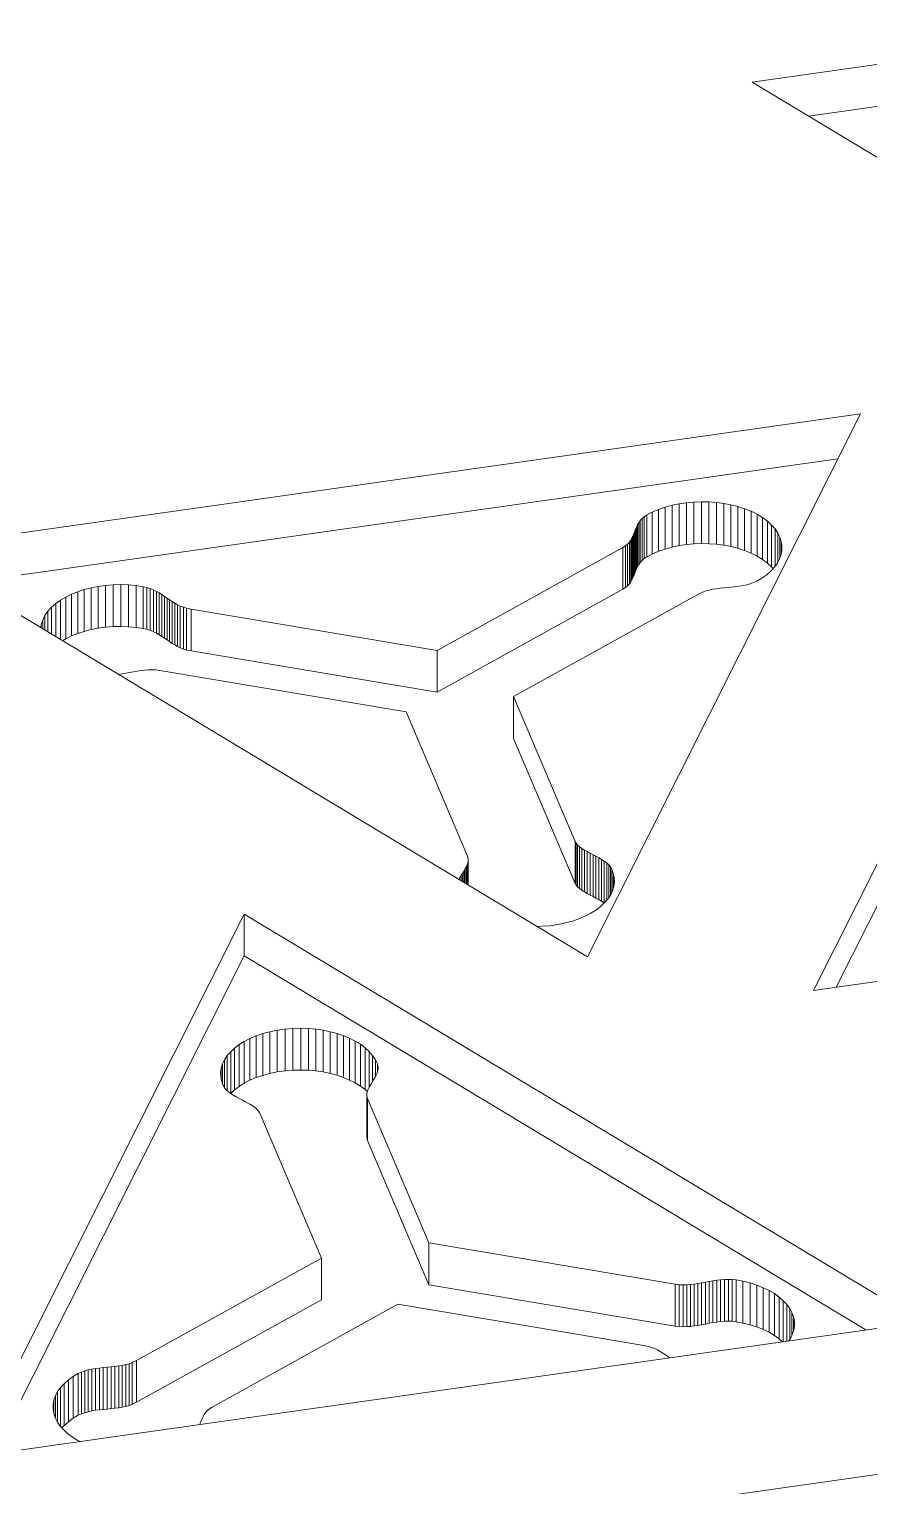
# Model space of a CAD drawing. Header units: inches. Extents: x 4 to 26.1, y 6.7 to 41.9.
# Drawn here: x 11.765 to 12.79, y 17.087 to 18.866 of the extents above; entities that cross this region are included whole.
import ezdxf

# ---------------------------------------------------------------- set-up
doc = ezdxf.new("R2010")
doc.units = ezdxf.units.IN
doc.header["$MEASUREMENT"] = 0
doc.layers.add('rails', color=7, linetype='Continuous', lineweight=35, true_color=0xd4d4d4)

# ---------------------------------------------------------------- blocks, each defined once
blk = doc.blocks.new('A$C382235AA')
at = {"color": 0, "linetype": 'Continuous', "lineweight": 0, "extrusion": (-4.89431e-17, 0.816497, 0.57735)}
for p, q in [((-13.1735, 13.0669), (-12.0121, 13.2316)), ((-12.0398, 13.1767), (-13.1048, 13.0256)), ((-12.3456, 12.5686), (-13.1735, 13.0669)), ((-14.2024, 12.4971), (-13.041, 12.6618)), ((-13.041, 12.6618), (-13.3745, 11.9988)), ((-13.0984, 11.9577), (-12.7649, 12.6208)), ((-13.0687, 12.6069), (-14.1337, 12.4558)), ((-12.7649, 12.5697), (-13.0708, 11.9616)), ((-13.2957, 12.5417), (-13.2879, 12.5451)), ((-13.2879, 12.5451), (-13.2798, 12.5479)), ((-13.2879, 12.494), (-13.2879, 12.5451)), ((-13.2798, 12.5479), (-13.2713, 12.5502)), ((-13.2798, 12.4968), (-13.2798, 12.5479)), ((-13.2713, 12.5502), (-13.2626, 12.552)), ((-13.2713, 12.4992), (-13.2713, 12.5502)), ((-13.2626, 12.552), (-13.2536, 12.5533)), ((-13.2626, 12.501), (-13.2626, 12.552)), ((-13.2536, 12.5533), (-13.2446, 12.5542)), ((-13.2536, 12.5023), (-13.2536, 12.5533)), ((-13.2446, 12.5542), (-13.2354, 12.5545)), ((-13.2446, 12.5031), (-13.2446, 12.5542)), ((-13.2354, 12.5035), (-13.2354, 12.5545)), ((-13.2354, 12.5545), (-13.2262, 12.5543)), ((-13.2262, 12.5033), (-13.2262, 12.5543)), ((-13.2262, 12.5543), (-13.2171, 12.5537)), ((-13.2171, 12.5026), (-13.2171, 12.5537)), ((-13.2171, 12.5537), (-13.2082, 12.5525)), ((-13.2082, 12.5015), (-13.2082, 12.5525)), ((-13.2082, 12.5525), (-13.1994, 12.5508)), ((-13.1994, 12.4998), (-13.1994, 12.5508)), ((-13.1994, 12.5508), (-13.1908, 12.5487)), ((-13.1908, 12.4977), (-13.1908, 12.5487)), ((-13.1908, 12.5487), (-13.1826, 12.546)), ((-13.1826, 12.495), (-13.1826, 12.546)), ((-13.1826, 12.546), (-13.1748, 12.5429)), ((-13.3147, 12.5237), (-13.3135, 12.5264)), ((-13.3135, 12.5264), (-13.3119, 12.529)), ((-13.3135, 12.4753), (-13.3135, 12.5264)), ((-13.3119, 12.529), (-13.3101, 12.5315)), ((-13.3119, 12.4779), (-13.3119, 12.529)), ((-13.3101, 12.5315), (-13.3079, 12.5339)), ((-13.3101, 12.4805), (-13.3101, 12.5315)), ((-13.3079, 12.5339), (-13.3052, 12.5362)), ((-13.3079, 12.4829), (-13.3079, 12.5339)), ((-13.3052, 12.5362), (-13.302, 12.5384)), ((-13.3052, 12.4852), (-13.3052, 12.5362)), ((-13.302, 12.5384), (-13.2957, 12.5417)), ((-13.302, 12.4874), (-13.302, 12.5384)), ((-13.2957, 12.4907), (-13.2957, 12.5417)), ((-13.1748, 12.4919), (-13.1748, 12.5429)), ((-13.1748, 12.5429), (-13.1674, 12.5393)), ((-13.1674, 12.4882), (-13.1674, 12.5393)), ((-13.1674, 12.5393), (-13.1606, 12.5352)), ((-13.1606, 12.4841), (-13.1606, 12.5352)), ((-13.1606, 12.5352), (-13.1547, 12.5308)), ((-13.1547, 12.4797), (-13.1547, 12.5308)), ((-13.1547, 12.5308), (-13.1496, 12.5261)), ((-13.1496, 12.4751), (-13.1496, 12.5261)), ((-13.1496, 12.5261), (-13.1453, 12.5213)), ((-13.3234, 12.5052), (-13.3217, 12.5077)), ((-13.3217, 12.5077), (-13.3202, 12.5102)), ((-13.3217, 12.4566), (-13.3217, 12.5077)), ((-13.3202, 12.5102), (-13.319, 12.5128)), ((-13.3202, 12.4592), (-13.3202, 12.5102)), ((-13.319, 12.5128), (-13.3179, 12.5155)), ((-13.319, 12.4618), (-13.319, 12.5128)), ((-13.3179, 12.5155), (-13.3169, 12.5182)), ((-13.3179, 12.4645), (-13.3179, 12.5155)), ((-13.3169, 12.5182), (-13.3159, 12.521)), ((-13.3169, 12.4672), (-13.3169, 12.5182)), ((-13.3159, 12.521), (-13.3147, 12.5237)), ((-13.3159, 12.4699), (-13.3159, 12.521)), ((-13.3147, 12.4726), (-13.3147, 12.5237)), ((-13.1453, 12.4758), (-13.1453, 12.5213)), ((-13.1453, 12.5213), (-13.142, 12.5163)), ((-13.142, 12.4808), (-13.142, 12.5163)), ((-13.142, 12.5163), (-13.1395, 12.5111)), ((-13.1395, 12.486), (-13.1395, 12.5111)), ((-13.1395, 12.5111), (-13.1378, 12.5059)), ((-13.3745, 11.9988), (-14.2024, 12.4971)), ((-13.5582, 12.3729), (-13.3312, 12.4986)), ((-13.3312, 12.4986), (-13.328, 12.5007)), ((-13.3312, 12.4476), (-13.3312, 12.4986)), ((-13.328, 12.5007), (-13.3255, 12.5029)), ((-13.328, 12.4497), (-13.328, 12.5007)), ((-13.3255, 12.5029), (-13.3234, 12.5052)), ((-13.3255, 12.4519), (-13.3255, 12.5029)), ((-13.3234, 12.4542), (-13.3234, 12.5052)), ((-13.2957, 12.4907), (-13.302, 12.4874)), ((-13.2879, 12.494), (-13.2957, 12.4907)), ((-13.2798, 12.4968), (-13.2879, 12.494)), ((-13.2713, 12.4992), (-13.2798, 12.4968)), ((-13.2626, 12.501), (-13.2713, 12.4992)), ((-13.2536, 12.5023), (-13.2626, 12.501)), ((-13.2446, 12.5031), (-13.2536, 12.5023)), ((-13.2354, 12.5035), (-13.2446, 12.5031)), ((-13.2262, 12.5033), (-13.2354, 12.5035)), ((-13.2171, 12.5026), (-13.2262, 12.5033)), ((-13.2082, 12.5015), (-13.2171, 12.5026)), ((-13.1994, 12.4998), (-13.2082, 12.5015)), ((-13.1908, 12.4977), (-13.1994, 12.4998)), ((-13.1826, 12.495), (-13.1908, 12.4977)), ((-13.1748, 12.4919), (-13.1826, 12.495)), ((-13.1674, 12.4882), (-13.1748, 12.4919)), ((-13.1381, 12.4901), (-13.1399, 12.4848)), ((-13.1371, 12.4953), (-13.1381, 12.4901)), ((-13.1378, 12.4915), (-13.1378, 12.5059)), ((-13.1378, 12.5059), (-13.137, 12.5006)), ((-13.137, 12.5006), (-13.1371, 12.4953)), ((-13.3147, 12.4726), (-13.3159, 12.4699)), ((-13.3135, 12.4753), (-13.3147, 12.4726)), ((-13.3119, 12.4779), (-13.3135, 12.4753)), ((-13.3101, 12.4805), (-13.3119, 12.4779)), ((-13.3079, 12.4829), (-13.3101, 12.4805)), ((-13.3052, 12.4852), (-13.3079, 12.4829)), ((-13.302, 12.4874), (-13.3052, 12.4852)), ((-13.1606, 12.4841), (-13.1674, 12.4882)), ((-13.1547, 12.4797), (-13.1606, 12.4841)), ((-13.1496, 12.4751), (-13.1547, 12.4797)), ((-13.146, 12.4748), (-13.1504, 12.47)), ((-13.1477, 12.473), (-13.1496, 12.4751)), ((-13.1425, 12.4797), (-13.146, 12.4748)), ((-13.1399, 12.4848), (-13.1425, 12.4797)), ((-13.3234, 12.4542), (-13.3255, 12.4519)), ((-13.3217, 12.4566), (-13.3234, 12.4542)), ((-13.3202, 12.4592), (-13.3217, 12.4566)), ((-13.319, 12.4618), (-13.3202, 12.4592)), ((-13.3179, 12.4645), (-13.319, 12.4618)), ((-13.3169, 12.4672), (-13.3179, 12.4645)), ((-13.3159, 12.4699), (-13.3169, 12.4672)), ((-13.1757, 12.4544), (-13.1799, 12.4532)), ((-13.1716, 12.4558), (-13.1757, 12.4544)), ((-13.1677, 12.4575), (-13.1716, 12.4558)), ((-13.1617, 12.4611), (-13.1677, 12.4575)), ((-13.1556, 12.4654), (-13.1617, 12.4611)), ((-13.1504, 12.47), (-13.1556, 12.4654)), ((-14.0183, 12.4344), (-14.0118, 12.4382)), ((-14.0118, 12.4382), (-14.0048, 12.4416)), ((-14.0118, 12.3872), (-14.0118, 12.4382)), ((-14.0048, 12.4416), (-13.9973, 12.4447)), ((-14.0048, 12.3906), (-14.0048, 12.4416)), ((-13.9973, 12.4447), (-13.9893, 12.4473)), ((-13.9973, 12.3936), (-13.9973, 12.4447)), ((-13.9893, 12.4473), (-13.9809, 12.4494)), ((-13.9893, 12.3962), (-13.9893, 12.4473)), ((-13.9809, 12.4494), (-13.9722, 12.4511)), ((-13.9809, 12.3984), (-13.9809, 12.4494)), ((-13.9722, 12.4511), (-13.9632, 12.4524)), ((-13.9722, 12.4001), (-13.9722, 12.4511)), ((-13.9632, 12.4524), (-13.954, 12.4531)), ((-13.9632, 12.4013), (-13.9632, 12.4524)), ((-13.954, 12.4531), (-13.9447, 12.4533)), ((-13.954, 12.4021), (-13.954, 12.4531)), ((-13.9447, 12.4023), (-13.9447, 12.4533)), ((-13.9447, 12.4533), (-13.9352, 12.453)), ((-13.9352, 12.4019), (-13.9352, 12.453)), ((-13.9352, 12.453), (-13.9257, 12.4521)), ((-13.9257, 12.4011), (-13.9257, 12.4521)), ((-13.9257, 12.4521), (-13.9174, 12.4508)), ((-13.9174, 12.3998), (-13.9174, 12.4508)), ((-13.9174, 12.4508), (-13.9128, 12.4498)), ((-13.9128, 12.3988), (-13.9128, 12.4498)), ((-13.9128, 12.4498), (-13.9086, 12.4485)), ((-13.9086, 12.3974), (-13.9086, 12.4485)), ((-13.9086, 12.4485), (-13.9047, 12.4469)), ((-13.9047, 12.3958), (-13.9047, 12.4469)), ((-13.9047, 12.4469), (-13.9011, 12.4451)), ((-13.9011, 12.3941), (-13.9011, 12.4451)), ((-13.9011, 12.4451), (-13.8977, 12.4432)), ((-13.8977, 12.3922), (-13.8977, 12.4432)), ((-13.8977, 12.4432), (-13.8944, 12.4411)), ((-13.8944, 12.3901), (-13.8944, 12.4411)), ((-13.8944, 12.4411), (-13.8912, 12.439)), ((-13.8912, 12.388), (-13.8912, 12.439)), ((-13.8912, 12.439), (-13.8881, 12.4369)), ((-13.8881, 12.3858), (-13.8881, 12.4369)), ((-13.8881, 12.4369), (-13.8851, 12.4347)), ((-13.3312, 12.4476), (-13.5582, 12.3219)), ((-13.239, 12.4417), (-13.4649, 12.3166)), ((-13.328, 12.4497), (-13.3312, 12.4476)), ((-13.3255, 12.4519), (-13.328, 12.4497)), ((-13.2338, 12.4442), (-13.239, 12.4417)), ((-13.2299, 12.4456), (-13.2338, 12.4442)), ((-13.2259, 12.4467), (-13.2299, 12.4456)), ((-13.2216, 12.4476), (-13.2259, 12.4467)), ((-13.2171, 12.4483), (-13.2216, 12.4476)), ((-13.2126, 12.4489), (-13.2171, 12.4483)), ((-13.2079, 12.4494), (-13.2126, 12.4489)), ((-13.2032, 12.4499), (-13.2079, 12.4494)), ((-13.1984, 12.4504), (-13.2032, 12.4499)), ((-13.1937, 12.4509), (-13.1984, 12.4504)), ((-13.189, 12.4515), (-13.1937, 12.4509)), ((-13.1844, 12.4523), (-13.189, 12.4515)), ((-13.1799, 12.4532), (-13.1844, 12.4523)), ((-14.0373, 12.4156), (-14.0337, 12.4208)), ((-14.0337, 12.4208), (-14.0293, 12.4256)), ((-14.0337, 12.3955), (-14.0337, 12.4208)), ((-14.0293, 12.4256), (-14.0241, 12.4302)), ((-14.0293, 12.3929), (-14.0293, 12.4256)), ((-14.0241, 12.4302), (-14.0183, 12.4344)), ((-14.0241, 12.3898), (-14.0241, 12.4302)), ((-14.0183, 12.3863), (-14.0183, 12.4344)), ((-13.8851, 12.3837), (-13.8851, 12.4347)), ((-13.8851, 12.4347), (-13.882, 12.4326)), ((-13.882, 12.3816), (-13.882, 12.4326)), ((-13.882, 12.4326), (-13.8788, 12.4306)), ((-13.8788, 12.3796), (-13.8788, 12.4306)), ((-13.8788, 12.4306), (-13.8754, 12.4288)), ((-13.8754, 12.3778), (-13.8754, 12.4288)), ((-13.8754, 12.4288), (-13.872, 12.4271)), ((-13.872, 12.3761), (-13.872, 12.4271)), ((-13.872, 12.4271), (-13.8682, 12.4256)), ((-13.8682, 12.3746), (-13.8682, 12.4256)), ((-13.8682, 12.4256), (-13.8642, 12.4244)), ((-13.8642, 12.3734), (-13.8642, 12.4244)), ((-13.8642, 12.4244), (-13.8588, 12.4233)), ((-13.8588, 12.3723), (-13.8588, 12.4233)), ((-13.8588, 12.4233), (-13.5582, 12.3729)), ((-14.0424, 12.4008), (-14.0418, 12.4046)), ((-14.0418, 12.4046), (-14.04, 12.4101)), ((-14.0418, 12.4004), (-14.0418, 12.4046)), ((-14.04, 12.4101), (-14.0373, 12.4156)), ((-14.04, 12.3994), (-14.04, 12.4101)), ((-14.0373, 12.3977), (-14.0373, 12.4156)), ((-13.9632, 12.4013), (-13.9722, 12.4001)), ((-13.954, 12.4021), (-13.9632, 12.4013)), ((-13.9447, 12.4023), (-13.954, 12.4021)), ((-13.9352, 12.4019), (-13.9447, 12.4023)), ((-13.9257, 12.4011), (-13.9352, 12.4019)), ((-13.9174, 12.3998), (-13.9257, 12.4011)), ((-14.0118, 12.3872), (-14.0158, 12.3848)), ((-14.0048, 12.3906), (-14.0118, 12.3872)), ((-13.9973, 12.3936), (-14.0048, 12.3906)), ((-13.9893, 12.3962), (-13.9973, 12.3936)), ((-13.9809, 12.3984), (-13.9893, 12.3962)), ((-13.9722, 12.4001), (-13.9809, 12.3984)), ((-13.9128, 12.3988), (-13.9174, 12.3998)), ((-13.9086, 12.3974), (-13.9128, 12.3988)), ((-13.9047, 12.3958), (-13.9086, 12.3974)), ((-13.9011, 12.3941), (-13.9047, 12.3958)), ((-13.8977, 12.3922), (-13.9011, 12.3941)), ((-13.8944, 12.3901), (-13.8977, 12.3922)), ((-13.8912, 12.388), (-13.8944, 12.3901)), ((-13.8881, 12.3858), (-13.8912, 12.388)), ((-13.8851, 12.3837), (-13.8881, 12.3858)), ((-13.882, 12.3816), (-13.8851, 12.3837)), ((-13.8788, 12.3796), (-13.882, 12.3816)), ((-13.8754, 12.3778), (-13.8788, 12.3796)), ((-13.872, 12.3761), (-13.8754, 12.3778)), ((-13.8682, 12.3746), (-13.872, 12.3761)), ((-13.8642, 12.3734), (-13.8682, 12.3746)), ((-13.8588, 12.3723), (-13.8642, 12.3734)), ((-13.5582, 12.3219), (-13.8588, 12.3723)), ((-13.5582, 12.3219), (-13.5582, 12.3729)), ((-13.9246, 12.3477), (-13.9292, 12.3469)), ((-13.9201, 12.3484), (-13.9246, 12.3477)), ((-13.9155, 12.349), (-13.9201, 12.3484)), ((-13.911, 12.3493), (-13.9155, 12.349)), ((-13.9065, 12.3494), (-13.911, 12.3493)), ((-13.902, 12.3492), (-13.9065, 12.3494)), ((-13.897, 12.3486), (-13.902, 12.3492)), ((-13.596, 12.2981), (-13.897, 12.3486)), ((-13.943, 12.3444), (-13.9475, 12.3437)), ((-13.9384, 12.3452), (-13.943, 12.3444)), ((-13.9338, 12.3461), (-13.9384, 12.3452)), ((-13.9292, 12.3469), (-13.9338, 12.3461)), ((-13.4649, 12.2656), (-13.4649, 12.3166)), ((-13.4649, 12.3166), (-13.3895, 12.1395)), ((-13.521, 12.1218), (-13.596, 12.2981)), ((-13.3895, 12.0885), (-13.4649, 12.2656)), ((-13.3895, 12.0885), (-13.3895, 12.1395)), ((-13.3895, 12.1395), (-13.3885, 12.1377)), ((-13.3885, 12.0867), (-13.3885, 12.1377)), ((-13.3885, 12.1377), (-13.3866, 12.1354)), ((-13.3866, 12.0844), (-13.3866, 12.1354)), ((-13.3866, 12.1354), (-13.3842, 12.1332)), ((-13.5204, 12.1189), (-13.521, 12.1218)), ((-13.5208, 12.1137), (-13.5203, 12.1163)), ((-13.5203, 12.1163), (-13.5204, 12.1189)), ((-13.5203, 12.0866), (-13.5203, 12.1163)), ((-13.3842, 12.0821), (-13.3842, 12.1332)), ((-13.3842, 12.1332), (-13.3814, 12.1311)), ((-13.3814, 12.08), (-13.3814, 12.1311)), ((-13.3814, 12.1311), (-13.3783, 12.1291)), ((-13.3783, 12.0781), (-13.3783, 12.1291)), ((-13.3783, 12.1291), (-13.3749, 12.1272)), ((-13.3749, 12.0761), (-13.3749, 12.1272)), ((-13.3749, 12.1272), (-13.3714, 12.1253)), ((-13.3714, 12.0742), (-13.3714, 12.1253)), ((-13.3714, 12.1253), (-13.3678, 12.1234)), ((-13.3678, 12.0724), (-13.3678, 12.1234)), ((-13.3678, 12.1234), (-13.3642, 12.1215)), ((-13.3642, 12.0705), (-13.3642, 12.1215)), ((-13.3642, 12.1215), (-13.3607, 12.1196)), ((-13.3607, 12.0686), (-13.3607, 12.1196)), ((-13.3607, 12.1196), (-13.3573, 12.1176)), ((-13.3573, 12.0666), (-13.3573, 12.1176)), ((-13.3573, 12.1176), (-13.3541, 12.1156)), ((-11.9371, 12.1225), (-13.0984, 11.9577)), ((-13.529, 12.0981), (-13.5274, 12.1007)), ((-13.5274, 12.1007), (-13.5258, 12.1033)), ((-13.5274, 12.0908), (-13.5274, 12.1007)), ((-13.5258, 12.1033), (-13.5242, 12.1059)), ((-13.5258, 12.0898), (-13.5258, 12.1033)), ((-13.5242, 12.1059), (-13.5228, 12.1085)), ((-13.5242, 12.0889), (-13.5242, 12.1059)), ((-13.5228, 12.1085), (-13.5217, 12.1111)), ((-13.5228, 12.0881), (-13.5228, 12.1085)), ((-13.5217, 12.1111), (-13.5208, 12.1137)), ((-13.5217, 12.0874), (-13.5217, 12.1111)), ((-13.5208, 12.0868), (-13.5208, 12.1137)), ((-13.3541, 12.0646), (-13.3541, 12.1156)), ((-13.3541, 12.1156), (-13.3511, 12.1134)), ((-13.3511, 12.0678), (-13.3511, 12.1134)), ((-13.3511, 12.1134), (-13.3486, 12.1111)), ((-13.3486, 12.0713), (-13.3486, 12.1111)), ((-13.3486, 12.1111), (-13.3464, 12.1086)), ((-13.3464, 12.0745), (-13.3464, 12.1086)), ((-13.3464, 12.1086), (-13.3448, 12.1059)), ((-13.3448, 12.0779), (-13.3448, 12.1059)), ((-13.3448, 12.1059), (-13.343, 12.1011)), ((-13.343, 12.0829), (-13.343, 12.1011)), ((-13.343, 12.1011), (-13.3419, 12.0955)), ((-13.5316, 12.0933), (-13.5305, 12.0955)), ((-13.5305, 12.0955), (-13.529, 12.0981)), ((-13.5305, 12.0927), (-13.5305, 12.0955)), ((-13.529, 12.0918), (-13.529, 12.0981)), ((-13.3885, 12.0867), (-13.3895, 12.0885)), ((-13.3866, 12.0844), (-13.3885, 12.0867)), ((-13.3842, 12.0821), (-13.3866, 12.0844)), ((-13.3814, 12.08), (-13.3842, 12.0821)), ((-13.3425, 12.0847), (-13.3441, 12.0794)), ((-13.3417, 12.0901), (-13.3425, 12.0847)), ((-13.3419, 12.0888), (-13.3419, 12.0955)), ((-13.3419, 12.0955), (-13.3417, 12.0901)), ((-13.3783, 12.0781), (-13.3814, 12.08)), ((-13.3749, 12.0761), (-13.3783, 12.0781)), ((-13.3714, 12.0742), (-13.3749, 12.0761)), ((-13.3678, 12.0724), (-13.3714, 12.0742)), ((-13.3642, 12.0705), (-13.3678, 12.0724)), ((-13.3607, 12.0686), (-13.3642, 12.0705)), ((-13.3573, 12.0666), (-13.3607, 12.0686)), ((-13.354, 12.0646), (-13.3588, 12.0601)), ((-13.3541, 12.0646), (-13.3573, 12.0666)), ((-13.354, 12.0645), (-13.3541, 12.0646)), ((-13.3499, 12.0693), (-13.354, 12.0646)), ((-13.3466, 12.0742), (-13.3499, 12.0693)), ((-13.3441, 12.0794), (-13.3466, 12.0742)), ((-14.1273, 11.388), (-13.7938, 12.051)), ((-13.7938, 12), (-13.7938, 12.051)), ((-13.7938, 12.051), (-12.966, 11.5527)), ((-13.385, 12.0452), (-13.393, 12.0424)), ((-13.3775, 12.0484), (-13.385, 12.0452)), ((-13.3706, 12.0519), (-13.3775, 12.0484)), ((-13.3644, 12.0558), (-13.3706, 12.0519)), ((-13.3588, 12.0601), (-13.3644, 12.0558)), ((-13.4299, 12.0361), (-13.4362, 12.0359)), ((-13.4203, 12.0368), (-13.4299, 12.0361)), ((-13.4108, 12.0382), (-13.4203, 12.0368)), ((-13.4017, 12.0401), (-13.4108, 12.0382)), ((-13.393, 12.0424), (-13.4017, 12.0401)), ((-13.7938, 12), (-14.0997, 11.3919)), ((-13.0346, 11.543), (-13.7938, 12)), ((-13.7794, 11.9022), (-13.7713, 11.905)), ((-13.7713, 11.905), (-13.7627, 11.9073)), ((-13.7713, 11.854), (-13.7713, 11.905)), ((-13.7627, 11.9073), (-13.7536, 11.9092)), ((-13.7627, 11.8563), (-13.7627, 11.9073)), ((-13.7536, 11.9092), (-13.744, 11.9106)), ((-13.7536, 11.8582), (-13.7536, 11.9092)), ((-13.744, 11.9106), (-13.7345, 11.9113)), ((-13.744, 11.8595), (-13.744, 11.9106)), ((-13.7345, 11.9113), (-13.7249, 11.9116)), ((-13.7345, 11.8603), (-13.7345, 11.9113)), ((-13.7249, 11.8605), (-13.7249, 11.9116)), ((-13.7249, 11.9116), (-13.7155, 11.9113)), ((-13.7155, 11.8602), (-13.7155, 11.9113)), ((-13.7155, 11.9113), (-13.7063, 11.9105)), ((-13.7063, 11.8594), (-13.7063, 11.9105)), ((-13.7063, 11.9105), (-13.6974, 11.9091)), ((-13.6974, 11.8581), (-13.6974, 11.9091)), ((-13.6974, 11.9091), (-13.6887, 11.9073)), ((-13.6887, 11.8563), (-13.6887, 11.9073)), ((-13.6887, 11.9073), (-13.6804, 11.9051)), ((-13.6804, 11.8541), (-13.6804, 11.9051)), ((-13.6804, 11.9051), (-13.6725, 11.9024)), ((-13.8104, 11.8828), (-13.8056, 11.8873)), ((-13.8056, 11.8873), (-13.8, 11.8915)), ((-13.8056, 11.8363), (-13.8056, 11.8873)), ((-13.8, 11.8915), (-13.7938, 11.8955)), ((-13.8, 11.8405), (-13.8, 11.8915)), ((-13.7938, 11.8955), (-13.7869, 11.899)), ((-13.7938, 11.8444), (-13.7938, 11.8955)), ((-13.7869, 11.899), (-13.7794, 11.9022)), ((-13.7869, 11.848), (-13.7869, 11.899)), ((-13.7794, 11.8512), (-13.7794, 11.9022)), ((-13.6725, 11.8514), (-13.6725, 11.9024)), ((-13.6725, 11.9024), (-13.6651, 11.8993)), ((-13.6651, 11.8483), (-13.6651, 11.8993)), ((-13.6651, 11.8993), (-13.6582, 11.8958)), ((-13.6582, 11.8448), (-13.6582, 11.8958)), ((-13.6582, 11.8958), (-13.6519, 11.8919)), ((-13.6519, 11.8409), (-13.6519, 11.8919)), ((-13.6519, 11.8919), (-13.6462, 11.8877)), ((-13.6462, 11.8366), (-13.6462, 11.8877)), ((-13.6462, 11.8877), (-13.6412, 11.8831)), ((-13.8219, 11.8627), (-13.8203, 11.868)), ((-13.8203, 11.868), (-13.8178, 11.8731)), ((-13.8203, 11.8434), (-13.8203, 11.868)), ((-13.8178, 11.8731), (-13.8145, 11.8781)), ((-13.8178, 11.8386), (-13.8178, 11.8731)), ((-13.8145, 11.8781), (-13.8104, 11.8828)), ((-13.8145, 11.8351), (-13.8145, 11.8781)), ((-13.8104, 11.8319), (-13.8104, 11.8828)), ((-13.6412, 11.8396), (-13.6412, 11.8831)), ((-13.6412, 11.8831), (-13.637, 11.8782)), ((-13.637, 11.8468), (-13.637, 11.8782)), ((-13.637, 11.8782), (-13.6335, 11.873)), ((-13.6335, 11.8526), (-13.6335, 11.873)), ((-13.6335, 11.873), (-13.6312, 11.8682)), ((-13.6312, 11.858), (-13.6312, 11.8682)), ((-13.6312, 11.8682), (-13.6305, 11.8654)), ((-13.8227, 11.8573), (-13.8219, 11.8627)), ((-13.8225, 11.8519), (-13.8227, 11.8573)), ((-13.8214, 11.8463), (-13.8225, 11.8519)), ((-13.8219, 11.849), (-13.8219, 11.8627)), ((-13.7794, 11.8512), (-13.7869, 11.848)), ((-13.7713, 11.854), (-13.7794, 11.8512)), ((-13.7627, 11.8563), (-13.7713, 11.854)), ((-13.7536, 11.8582), (-13.7627, 11.8563)), ((-13.744, 11.8595), (-13.7536, 11.8582)), ((-13.7345, 11.8603), (-13.744, 11.8595)), ((-13.7249, 11.8605), (-13.7345, 11.8603)), ((-13.7155, 11.8602), (-13.7249, 11.8605)), ((-13.7063, 11.8594), (-13.7155, 11.8602)), ((-13.6974, 11.8581), (-13.7063, 11.8594)), ((-13.6887, 11.8563), (-13.6974, 11.8581)), ((-13.6804, 11.8541), (-13.6887, 11.8563)), ((-13.6725, 11.8514), (-13.6804, 11.8541)), ((-13.6651, 11.8483), (-13.6725, 11.8514)), ((-13.6354, 11.8493), (-13.637, 11.8467)), ((-13.6339, 11.8519), (-13.6354, 11.8493)), ((-13.6325, 11.8546), (-13.6339, 11.8519)), ((-13.6314, 11.8572), (-13.6325, 11.8546)), ((-13.6307, 11.8599), (-13.6314, 11.8572)), ((-13.6303, 11.8626), (-13.6307, 11.8599)), ((-13.6305, 11.8615), (-13.6305, 11.8654)), ((-13.6305, 11.8654), (-13.6303, 11.8626)), ((-13.8196, 11.8415), (-13.8214, 11.8463)), ((-13.818, 11.8388), (-13.8196, 11.8415)), ((-13.8158, 11.8363), (-13.818, 11.8388)), ((-13.8132, 11.834), (-13.8158, 11.8363)), ((-13.8103, 11.8318), (-13.8132, 11.834)), ((-13.8056, 11.8363), (-13.8104, 11.8318)), ((-13.8071, 11.8297), (-13.8103, 11.8318)), ((-13.8, 11.8405), (-13.8056, 11.8363)), ((-13.7938, 11.8444), (-13.8, 11.8405)), ((-13.7869, 11.848), (-13.7938, 11.8444)), ((-13.6582, 11.8448), (-13.6651, 11.8483)), ((-13.6519, 11.8409), (-13.6582, 11.8448)), ((-13.6462, 11.8366), (-13.6519, 11.8409)), ((-13.6434, 11.8341), (-13.6462, 11.8366)), ((-13.6436, 11.8337), (-13.644, 11.8311)), ((-13.6427, 11.8363), (-13.6436, 11.8337)), ((-13.6416, 11.8389), (-13.6427, 11.8363)), ((-13.6402, 11.8415), (-13.6416, 11.8389)), ((-13.6386, 11.8441), (-13.6402, 11.8415)), ((-13.637, 11.8467), (-13.6386, 11.8441)), ((-13.8037, 11.8278), (-13.8071, 11.8297)), ((-13.8002, 11.8259), (-13.8037, 11.8278)), ((-13.7965, 11.824), (-13.8002, 11.8259)), ((-13.793, 11.8221), (-13.7965, 11.824)), ((-13.7895, 11.8202), (-13.793, 11.8221)), ((-13.7861, 11.8183), (-13.7895, 11.8202)), ((-13.783, 11.8163), (-13.7861, 11.8183)), ((-13.7802, 11.8142), (-13.783, 11.8163)), ((-13.7778, 11.812), (-13.7802, 11.8142)), ((-13.644, 11.78), (-13.644, 11.8311)), ((-13.644, 11.8311), (-13.644, 11.8285)), ((-13.644, 11.7774), (-13.644, 11.8285)), ((-13.644, 11.8285), (-13.6434, 11.8256)), ((-13.6434, 11.7745), (-13.6434, 11.8256)), ((-13.6434, 11.8256), (-13.5684, 11.6493)), ((-13.7759, 11.8096), (-13.7778, 11.812)), ((-13.7749, 11.8079), (-13.7759, 11.8096)), ((-13.6995, 11.6308), (-13.7749, 11.8079)), ((-13.644, 11.7774), (-13.644, 11.78)), ((-13.6434, 11.7745), (-13.644, 11.7774)), ((-13.5684, 11.5983), (-13.6434, 11.7745)), ((-13.5684, 11.5983), (-13.5684, 11.6493)), ((-13.5684, 11.6493), (-13.2674, 11.5988)), ((-13.9254, 11.5057), (-13.6995, 11.6308)), ((-13.6995, 11.5798), (-13.6995, 11.6308)), ((-13.2398, 11.5997), (-13.2352, 11.6005)), ((-13.2352, 11.6005), (-13.2306, 11.6013)), ((-13.2352, 11.5495), (-13.2352, 11.6005)), ((-13.2306, 11.6013), (-13.226, 11.6022)), ((-13.2306, 11.5503), (-13.2306, 11.6013)), ((-13.226, 11.6022), (-13.2214, 11.603)), ((-13.226, 11.5512), (-13.226, 11.6022)), ((-13.2214, 11.603), (-13.2167, 11.6037)), ((-13.2214, 11.552), (-13.2214, 11.603)), ((-13.2167, 11.6037), (-13.212, 11.6043)), ((-13.2167, 11.5527), (-13.2167, 11.6037)), ((-13.212, 11.6043), (-13.2073, 11.6047)), ((-13.212, 11.5533), (-13.212, 11.6043)), ((-13.2073, 11.6047), (-13.2025, 11.6048)), ((-13.2073, 11.5536), (-13.2073, 11.6047)), ((-13.2025, 11.5538), (-13.2025, 11.6048)), ((-13.2025, 11.6048), (-13.1978, 11.6046)), ((-13.1978, 11.5536), (-13.1978, 11.6046)), ((-13.1978, 11.6046), (-13.1929, 11.6041)), ((-13.1929, 11.5531), (-13.1929, 11.6041)), ((-13.1929, 11.6041), (-13.1847, 11.6026)), ((-13.1847, 11.5515), (-13.1847, 11.6026)), ((-13.1847, 11.6026), (-13.1759, 11.6004)), ((-13.1759, 11.5493), (-13.1759, 11.6004)), ((-13.1759, 11.6004), (-13.1676, 11.5977)), ((-13.2674, 11.5478), (-13.5684, 11.5983)), ((-13.2674, 11.5478), (-13.2674, 11.5988)), ((-13.2674, 11.5988), (-13.2624, 11.5982)), ((-13.2624, 11.5472), (-13.2624, 11.5982)), ((-13.2624, 11.5982), (-13.2579, 11.598)), ((-13.2579, 11.598), (-13.2534, 11.5981)), ((-13.2579, 11.547), (-13.2579, 11.598)), ((-13.2534, 11.5981), (-13.2489, 11.5984)), ((-13.2534, 11.5471), (-13.2534, 11.5981)), ((-13.2489, 11.5984), (-13.2443, 11.599)), ((-13.2489, 11.5474), (-13.2489, 11.5984)), ((-13.2443, 11.599), (-13.2398, 11.5997)), ((-13.2443, 11.5479), (-13.2443, 11.599)), ((-13.2398, 11.5486), (-13.2398, 11.5997)), ((-13.1676, 11.5467), (-13.1676, 11.5977)), ((-13.1676, 11.5977), (-13.1599, 11.5946)), ((-13.1599, 11.5436), (-13.1599, 11.5946)), ((-13.1599, 11.5946), (-13.1528, 11.5912)), ((-13.1528, 11.5402), (-13.1528, 11.5912)), ((-13.1528, 11.5912), (-13.1463, 11.5874)), ((-13.1463, 11.5363), (-13.1463, 11.5874)), ((-13.1463, 11.5874), (-13.1406, 11.5832)), ((-13.1406, 11.5322), (-13.1406, 11.5832)), ((-13.1406, 11.5832), (-13.1355, 11.5788)), ((-13.6995, 11.5798), (-13.9254, 11.4547)), ((-13.6062, 11.5745), (-13.8332, 11.4488)), ((-13.3056, 11.5241), (-13.6062, 11.5745)), ((-13.1355, 11.5287), (-13.1355, 11.5788)), ((-13.1355, 11.5788), (-13.1312, 11.5742)), ((-13.1312, 11.5293), (-13.1312, 11.5742)), ((-13.1312, 11.5742), (-13.1276, 11.5693)), ((-13.1276, 11.5311), (-13.1276, 11.5693)), ((-13.1276, 11.5693), (-13.1249, 11.5642)), ((-12.966, 11.5527), (-14.1273, 11.388)), ((-13.2624, 11.5472), (-13.2674, 11.5478)), ((-13.2579, 11.547), (-13.2624, 11.5472)), ((-13.2534, 11.5471), (-13.2579, 11.547)), ((-13.2489, 11.5474), (-13.2534, 11.5471)), ((-13.2443, 11.5479), (-13.2489, 11.5474)), ((-13.2398, 11.5486), (-13.2443, 11.5479)), ((-13.2352, 11.5495), (-13.2398, 11.5486)), ((-13.2306, 11.5503), (-13.2352, 11.5495)), ((-13.226, 11.5512), (-13.2306, 11.5503)), ((-13.2214, 11.552), (-13.226, 11.5512)), ((-13.2167, 11.5527), (-13.2214, 11.552)), ((-13.212, 11.5533), (-13.2167, 11.5527)), ((-13.2073, 11.5536), (-13.212, 11.5533)), ((-13.2025, 11.5538), (-13.2073, 11.5536)), ((-13.1978, 11.5536), (-13.2025, 11.5538)), ((-13.1929, 11.5531), (-13.1978, 11.5536)), ((-13.1847, 11.5515), (-13.1929, 11.5531)), ((-13.1759, 11.5493), (-13.1847, 11.5515)), ((-13.1676, 11.5467), (-13.1759, 11.5493)), ((-13.1599, 11.5436), (-13.1676, 11.5467)), ((-13.1249, 11.5363), (-13.1249, 11.5642)), ((-13.1249, 11.5642), (-13.123, 11.559)), ((-13.123, 11.5416), (-13.123, 11.559)), ((-13.123, 11.559), (-13.1219, 11.5537)), ((-13.1218, 11.5482), (-13.1226, 11.5428)), ((-13.1219, 11.5473), (-13.1219, 11.5537)), ((-13.1219, 11.5537), (-13.1218, 11.5482)), ((-13.1528, 11.5402), (-13.1599, 11.5436)), ((-13.1463, 11.5363), (-13.1528, 11.5402)), ((-13.1406, 11.5322), (-13.1463, 11.5363)), ((-13.1363, 11.5285), (-13.1406, 11.5322)), ((-13.1271, 11.5318), (-13.1286, 11.5296)), ((-13.1244, 11.5373), (-13.1271, 11.5318)), ((-13.1226, 11.5428), (-13.1244, 11.5373)), ((-13.3002, 11.523), (-13.3056, 11.5241)), ((-13.2962, 11.5218), (-13.3002, 11.523)), ((-13.2924, 11.5203), (-13.2962, 11.5218)), ((-13.2889, 11.5186), (-13.2924, 11.5203)), ((-13.2856, 11.5167), (-13.2889, 11.5186)), ((-13.2824, 11.5148), (-13.2856, 11.5167)), ((-13.2793, 11.5127), (-13.2824, 11.5148)), ((-13.2762, 11.5105), (-13.2793, 11.5127)), ((-13.9887, 11.493), (-13.9844, 11.4942)), ((-13.9844, 11.4942), (-13.98, 11.4951)), ((-13.9844, 11.4432), (-13.9844, 11.4942)), ((-13.98, 11.4951), (-13.9754, 11.4959)), ((-13.98, 11.4441), (-13.98, 11.4951)), ((-13.9754, 11.4959), (-13.9707, 11.4965)), ((-13.9754, 11.4449), (-13.9754, 11.4959)), ((-13.9707, 11.4965), (-13.966, 11.497)), ((-13.9707, 11.4455), (-13.9707, 11.4965)), ((-13.966, 11.497), (-13.9612, 11.4975)), ((-13.966, 11.446), (-13.966, 11.497)), ((-13.9612, 11.4975), (-13.9565, 11.498)), ((-13.9612, 11.4465), (-13.9612, 11.4975)), ((-13.9565, 11.498), (-13.9518, 11.4985)), ((-13.9565, 11.447), (-13.9565, 11.498)), ((-13.9518, 11.4985), (-13.9472, 11.4991)), ((-13.9518, 11.4475), (-13.9518, 11.4985)), ((-13.9472, 11.4991), (-13.9428, 11.4998)), ((-13.9472, 11.4481), (-13.9472, 11.4991)), ((-13.9428, 11.4998), (-13.9385, 11.5007)), ((-13.9428, 11.4488), (-13.9428, 11.4998)), ((-13.9385, 11.5007), (-13.9345, 11.5018)), ((-13.9385, 11.4497), (-13.9385, 11.5007)), ((-13.9345, 11.5018), (-13.9306, 11.5032)), ((-13.9345, 11.4508), (-13.9345, 11.5018)), ((-13.9306, 11.5032), (-13.9254, 11.5057)), ((-13.9306, 11.4522), (-13.9306, 11.5032)), ((-13.9254, 11.4547), (-13.9254, 11.5057)), ((-13.2741, 11.509), (-13.2762, 11.5105)), ((-14.0183, 11.4726), (-14.014, 11.4774)), ((-14.014, 11.4774), (-14.0087, 11.482)), ((-14.014, 11.4264), (-14.014, 11.4774)), ((-14.0087, 11.482), (-14.0027, 11.4863)), ((-14.0087, 11.431), (-14.0087, 11.482)), ((-14.0027, 11.4863), (-13.9966, 11.4899)), ((-14.0027, 11.4353), (-14.0027, 11.4863)), ((-13.9966, 11.4899), (-13.9928, 11.4916)), ((-13.9966, 11.4388), (-13.9966, 11.4899)), ((-13.9928, 11.4916), (-13.9887, 11.493)), ((-13.9928, 11.4406), (-13.9928, 11.4916)), ((-13.9887, 11.442), (-13.9887, 11.493)), ((-14.0263, 11.4573), (-14.0245, 11.4625)), ((-14.0245, 11.4625), (-14.0219, 11.4677)), ((-14.0245, 11.4354), (-14.0245, 11.4625)), ((-14.0219, 11.4677), (-14.0183, 11.4726)), ((-14.0219, 11.4303), (-14.0219, 11.4677)), ((-14.0183, 11.4253), (-14.0183, 11.4726)), ((-14.0274, 11.4468), (-14.0273, 11.4521)), ((-14.0266, 11.4415), (-14.0274, 11.4468)), ((-14.0273, 11.4521), (-14.0263, 11.4573)), ((-14.0273, 11.4462), (-14.0273, 11.4521)), ((-14.0249, 11.4363), (-14.0266, 11.4415)), ((-14.0263, 11.4407), (-14.0263, 11.4573)), ((-13.9928, 11.4406), (-13.9966, 11.4388)), ((-13.9887, 11.442), (-13.9928, 11.4406)), ((-13.9844, 11.4432), (-13.9887, 11.442)), ((-13.98, 11.4441), (-13.9844, 11.4432)), ((-13.9754, 11.4449), (-13.98, 11.4441)), ((-13.9707, 11.4455), (-13.9754, 11.4449)), ((-13.966, 11.446), (-13.9707, 11.4455)), ((-13.9612, 11.4465), (-13.966, 11.446)), ((-13.9565, 11.447), (-13.9612, 11.4465)), ((-13.9518, 11.4475), (-13.9565, 11.447)), ((-13.9472, 11.4481), (-13.9518, 11.4475)), ((-13.9428, 11.4488), (-13.9472, 11.4481)), ((-13.9385, 11.4497), (-13.9428, 11.4488)), ((-13.9345, 11.4508), (-13.9385, 11.4497)), ((-13.9306, 11.4522), (-13.9345, 11.4508)), ((-13.9254, 11.4547), (-13.9306, 11.4522)), ((-13.841, 11.4422), (-13.8427, 11.4397)), ((-13.8389, 11.4445), (-13.841, 11.4422)), ((-13.8364, 11.4467), (-13.8389, 11.4445)), ((-13.8332, 11.4488), (-13.8364, 11.4467)), ((-14.0224, 11.4311), (-14.0249, 11.4363)), ((-14.0191, 11.4261), (-14.0224, 11.4311)), ((-14.0148, 11.4213), (-14.0191, 11.4261)), ((-14.014, 11.4264), (-14.0167, 11.4234)), ((-14.0087, 11.431), (-14.014, 11.4264)), ((-14.0027, 11.4353), (-14.0087, 11.431)), ((-13.9966, 11.4388), (-14.0027, 11.4353)), ((-13.8475, 11.4292), (-13.8481, 11.4276)), ((-13.8465, 11.4319), (-13.8475, 11.4292)), ((-13.8454, 11.4345), (-13.8465, 11.4319)), ((-13.8442, 11.4372), (-13.8454, 11.4345)), ((-13.8427, 11.4397), (-13.8442, 11.4372)), ((-14.0097, 11.4166), (-14.0148, 11.4213)), ((-14.0038, 11.4122), (-14.0097, 11.4166)), ((-13.997, 11.4081), (-14.0038, 11.4122)), ((-13.9943, 11.4068), (-13.997, 11.4081)), ((-14.0559, 11.2198), (-12.8946, 11.3846))]:
    blk.add_line(p, q, dxfattribs=at)

msp = doc.modelspace()

# ---------------------------------------------------------------- block references
at = {"layer": 'rails'}
msp.add_blockref('A$C382235AA', (25.8212, 5.7346), dxfattribs=at)

doc.saveas('drawing.dxf')
